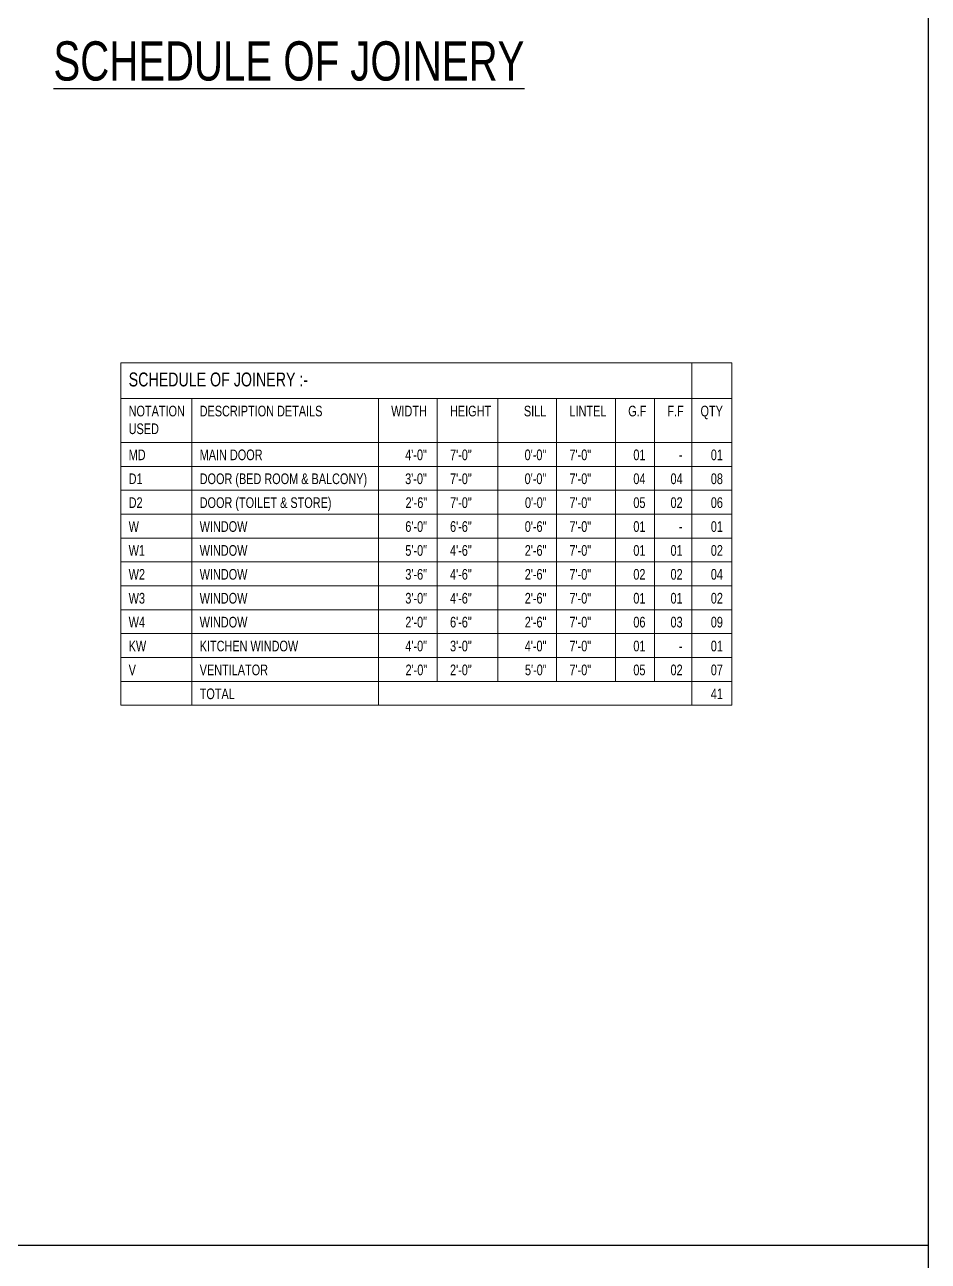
# Model space of a CAD drawing. Header units: inches. Extents: x 3365147 to 3374664, y 1380917 to 1384908.
# Drawn here: x 3372982 to 3373535, y 1381664 to 1382421 of the extents above; entities that cross this region are included whole.
import ezdxf

# ---------------------------------------------------------------- set-up
doc = ezdxf.new("R2010")
doc.units = ezdxf.units.IN
doc.header["$LTSCALE"] = 18
doc.header["$MEASUREMENT"] = 0
for name, color, linetype, lineweight in [('TEXT-03_JOINERY _BC', 220, 'Continuous', 15), ('TEXT-03_JOINERY BORDER_BC', 60, 'Continuous', 9), ('WALL-00_BC', 7, 'Continuous', 30)]:
    doc.layers.add(name, color=color, linetype=linetype, lineweight=lineweight)
doc.styles.add('WD Room text', font='swisscl.ttf')

msp = doc.modelspace()

# ---------------------------------------------------------------- linework, layer by layer
at = {"layer": 'TEXT-03_JOINERY BORDER_BC', "color": 2, "transparency": 33554687}
for p, q in [((3373414.82583, 1382213.94303), (3373040.51941, 1382213.94303)), ((3373040.51941, 1382213.94303), (3373040.51941, 1382004.31803)), ((3373390.16041, 1382213.94303), (3373390.16041, 1382004.31803)), ((3373414.82583, 1382213.94303), (3373414.82583, 1382004.31803)), ((3373414.82583, 1382192.00553), (3373040.51941, 1382192.00553)), ((3373084.01308, 1382192.00553), (3373084.01308, 1382004.31803)), ((3373198.34902, 1382192.00553), (3373198.34902, 1382004.31803)), ((3373234.31628, 1382192.00553), (3373234.31628, 1382018.94303)), ((3373271.4851, 1382192.00553), (3373271.4851, 1382018.94303)), ((3373307.45236, 1382192.00553), (3373307.45236, 1382018.94303)), ((3373343.41962, 1382192.00553), (3373343.41962, 1382018.94303)), ((3373367.38688, 1382192.00553), (3373367.38688, 1382018.94303)), ((3373414.82583, 1382165.19303), (3373040.51941, 1382165.19303)), ((3373414.82583, 1382150.56803), (3373040.51941, 1382150.56803)), ((3373414.82583, 1382135.94303), (3373040.51941, 1382135.94303)), ((3373414.82583, 1382121.31803), (3373040.51941, 1382121.31803)), ((3373414.82583, 1382106.69303), (3373040.51941, 1382106.69303)), ((3373414.82583, 1382106.69303), (3373040.51941, 1382106.69303)), ((3373414.82583, 1382092.06803), (3373040.51941, 1382092.06803)), ((3373414.82583, 1382077.44303), (3373040.51941, 1382077.44303)), ((3373414.82583, 1382062.81803), (3373040.51941, 1382062.81803)), ((3373414.82583, 1382048.19303), (3373040.51941, 1382048.19303)), ((3373414.82583, 1382033.56803), (3373040.51941, 1382033.56803)), ((3373414.82583, 1382018.94303), (3373040.51941, 1382018.94303)), ((3373414.82583, 1382004.31803), (3373040.51941, 1382004.31803))]:
    msp.add_line(p, q, dxfattribs=at)
at = {"layer": 'WALL-00_BC'}
msp.add_line((3372405.85391, 1381673.86174), (3373535.0443, 1381673.86174), dxfattribs=at)
msp.add_lwpolyline([(3373535.04435, 1380917.04081), (3372405.85396, 1380917.04073), (3372405.85386, 1382430.68243), (3373535.04425, 1382430.6825)], close=True, dxfattribs=at)

# ---------------------------------------------------------------- texts
at = {"layer": 'Defpoints', "insert": (3372999.33017, 1382398.53055), "char_height": 24, "attachment_point": 4, "style": 'WD Room text'}
msp.add_mtext('{\\LSCHEDULE OF JOINERY}', dxfattribs=at)
at = {"layer": 'TEXT-03_JOINERY _BC', "transparency": 33554687, "style": 'WD Room text'}
for s, insert, char_height, attachment_point in [('SCHEDULE OF JOINERY :-', (3373045.39441, 1382208.00641), 8.5, 1), ('NOTATION\\PUSED', (3373045.39441, 1382187.6722), 6.5, 1), ('DESCRIPTION DETAILS', (3373088.88808, 1382187.6722), 6.5, 1), ('WIDTH', (3373227.98817, 1382187.6722), 6.5, 3), ('HEIGHT', (3373242.19128, 1382187.6722), 6.5, 1), ('SILL', (3373301.12425, 1382187.6722), 6.5, 3), ('LINTEL', (3373315.32736, 1382187.6722), 6.5, 1), ('G.F', (3373351.29462, 1382187.6722), 6.5, 1), ('F.F', (3373375.26188, 1382187.6722), 6.5, 1), ('QTY', (3373409.28667, 1382187.6722), 6.5, 3), ('MD', (3373045.39441, 1382160.8597), 6.5, 1), ('MAIN DOOR ', (3373088.88808, 1382160.8597), 6.5, 1), ('4\'-0"', (3373227.98817, 1382160.8597), 6.5, 3), ('7\'-0"', (3373242.19128, 1382160.8597), 6.5, 1), ('0\'-0"', (3373301.12425, 1382160.8597), 6.5, 3), ('7\'-0"', (3373315.32736, 1382160.8597), 6.5, 1), ('01', (3373361.84772, 1382160.8597), 6.5, 3), ('01', (3373409.28667, 1382160.8597), 6.5, 3), ('-', (3373384.62126, 1382160.8597), 6.5, 3), ('D1', (3373045.39441, 1382146.2347), 6.5, 1), ('DOOR (BED ROOM & BALCONY) ', (3373088.88808, 1382146.2347), 6.5, 1), ('3\'-0"', (3373227.98817, 1382146.2347), 6.5, 3), ('7\'-0"', (3373242.19128, 1382146.2347), 6.5, 1), ('0\'-0"', (3373301.12425, 1382146.2347), 6.5, 3), ('7\'-0"', (3373315.32736, 1382146.2347), 6.5, 1), ('04', (3373361.84772, 1382146.2347), 6.5, 3), ('04', (3373384.62126, 1382146.2347), 6.5, 3), ('08', (3373409.28667, 1382146.2347), 6.5, 3), ('D2', (3373045.39441, 1382131.6097), 6.5, 1), ('DOOR (TOILET & STORE)', (3373088.88808, 1382131.6097), 6.5, 1), ('2\'-6"', (3373228.20099, 1382131.6097), 6.5, 3), ('7\'-0"', (3373242.19128, 1382131.6097), 6.5, 1), ('0\'-0"', (3373301.33708, 1382131.6097), 6.5, 3), ('7\'-0"', (3373315.32736, 1382131.6097), 6.5, 1), ('05', (3373361.84772, 1382131.6097), 6.5, 3), ('02', (3373384.62126, 1382131.6097), 6.5, 3), ('06', (3373409.28667, 1382131.6097), 6.5, 3), ('W', (3373045.39441, 1382116.9847), 6.5, 1), ('WINDOW', (3373088.88808, 1382116.9847), 6.5, 1), ('6\'-0"', (3373228.07684, 1382116.9847), 6.5, 3), ('6\'-6"', (3373242.19128, 1382116.9847), 6.5, 1), ('0\'-6"', (3373301.21293, 1382116.9847), 6.5, 3), ('7\'-0"', (3373315.32736, 1382116.9847), 6.5, 1), ('01', (3373361.84772, 1382116.9847), 6.5, 3), ('01', (3373409.28667, 1382116.9847), 6.5, 3), ('-', (3373384.62126, 1382116.9847), 6.5, 3), ('W1', (3373045.39441, 1382102.3597), 6.5, 1), ('WINDOW', (3373088.88808, 1382102.3597), 6.5, 1), ('5\'-0"', (3373228.07684, 1382102.3597), 6.5, 3), ('4\'-6"', (3373242.19128, 1382102.3597), 6.5, 1), ('2\'-6"', (3373301.21293, 1382102.3597), 6.5, 3), ('7\'-0"', (3373315.32736, 1382102.3597), 6.5, 1), ('01', (3373361.84772, 1382102.3597), 6.5, 3), ('01', (3373384.62126, 1382102.3597), 6.5, 3), ('02', (3373409.28667, 1382102.3597), 6.5, 3), ('W2', (3373045.39441, 1382087.7347), 6.5, 1), ('WINDOW', (3373088.88808, 1382087.7347), 6.5, 1), ('3\'-6"', (3373228.07684, 1382087.7347), 6.5, 3), ('4\'-6"', (3373242.19128, 1382087.7347), 6.5, 1), ('2\'-6"', (3373301.21293, 1382087.7347), 6.5, 3), ('7\'-0"', (3373315.32736, 1382087.7347), 6.5, 1), ('02', (3373361.84772, 1382087.7347), 6.5, 3), ('02', (3373384.62126, 1382087.7347), 6.5, 3), ('04', (3373409.28667, 1382087.7347), 6.5, 3), ('W3', (3373045.39441, 1382073.1097), 6.5, 1), ('WINDOW', (3373088.88808, 1382073.1097), 6.5, 1), ('3\'-0"', (3373228.07684, 1382073.1097), 6.5, 3), ('4\'-6"', (3373242.19128, 1382073.1097), 6.5, 1), ('2\'-6"', (3373301.21293, 1382073.1097), 6.5, 3), ('7\'-0"', (3373315.32736, 1382073.1097), 6.5, 1), ('01', (3373361.84772, 1382073.1097), 6.5, 3), ('01', (3373384.62126, 1382073.1097), 6.5, 3), ('02', (3373409.28667, 1382073.1097), 6.5, 3), ('W4', (3373045.39441, 1382058.4847), 6.5, 1), ('WINDOW', (3373088.88808, 1382058.4847), 6.5, 1), ('2\'-0"', (3373228.07684, 1382058.4847), 6.5, 3), ('6\'-6"', (3373242.19128, 1382058.4847), 6.5, 1), ('2\'-6"', (3373301.21293, 1382058.4847), 6.5, 3), ('7\'-0"', (3373315.32736, 1382058.4847), 6.5, 1), ('06', (3373361.84772, 1382058.4847), 6.5, 3), ('03', (3373384.62126, 1382058.4847), 6.5, 3), ('09', (3373409.28667, 1382058.4847), 6.5, 3), ('KW', (3373045.39441, 1382043.8597), 6.5, 1), ('KITCHEN WINDOW', (3373088.88808, 1382043.8597), 6.5, 1), ('4\'-0"', (3373228.07684, 1382043.8597), 6.5, 3), ('3\'-0"', (3373242.19128, 1382043.8597), 6.5, 1), ('4\'-0"', (3373301.21293, 1382043.8597), 6.5, 3), ('7\'-0"', (3373315.32736, 1382043.8597), 6.5, 1), ('01', (3373361.84772, 1382043.8597), 6.5, 3), ('-', (3373384.62126, 1382043.8597), 6.5, 3), ('01', (3373409.28667, 1382043.8597), 6.5, 3), ('V', (3373045.39441, 1382029.2347), 6.5, 1), ('VENTILATOR', (3373088.88808, 1382029.2347), 6.5, 1), ('2\'-0"', (3373228.20099, 1382029.2347), 6.5, 3), ('2\'-0"', (3373242.19128, 1382029.2347), 6.5, 1), ('5\'-0"', (3373301.33708, 1382029.2347), 6.5, 3), ('7\'-0"', (3373315.32736, 1382029.2347), 6.5, 1), ('05', (3373361.84772, 1382029.2347), 6.5, 3), ('02', (3373384.62126, 1382029.2347), 6.5, 3), ('07', (3373409.28667, 1382029.2347), 6.5, 3), ('TOTAL', (3373088.88808, 1382014.6097), 6.5, 1), ('41', (3373409.28667, 1382014.6097), 6.5, 3)]:
    msp.add_mtext(s, dxfattribs=dict(at, insert=insert, char_height=char_height, attachment_point=attachment_point))

doc.saveas('drawing.dxf')
